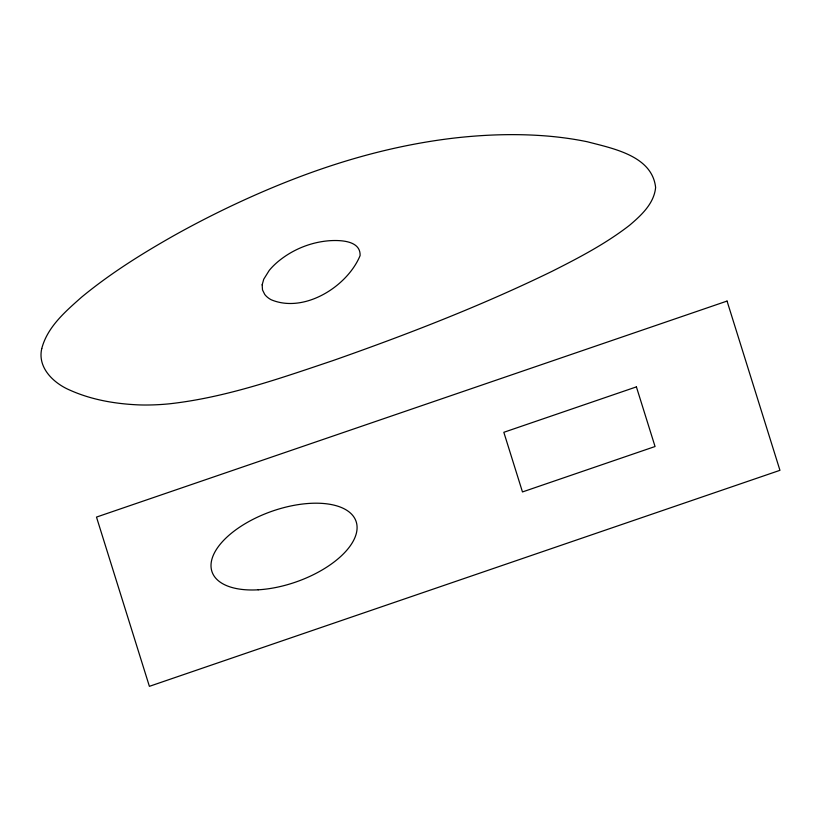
<?xml version="1.0" encoding="UTF-8"?>
<svg xmlns="http://www.w3.org/2000/svg" width="821" height="821" viewBox="0 0 821 821"><rect width="100%" height="100%" fill="white"/><g stroke="black" fill="none" stroke-linecap="round" stroke-linejoin="round"><path stroke-width="1.23" d="M262.166 284.815L262.504 289.926L264.731 294.421A57.768 28.273 -19.4 0 0 271.146 299.737C304.314 313.714 347.386 286.447 360.091 255.618C360.788 240.502 340.305 239.999 329.478 240.717C310.615 242.133 292.317 249.656 277.816 261.786A65.423 32.019 -19.4 0 0 269.196 270.468L263.726 279.243L262.166 284.815M41.758 348.576C37.243 367.787 53.776 383.315 69.918 390.149C91.654 399.909 115.576 403.932 139.252 404.917A167.022 81.741 -19.4 0 0 169.239 403.829C225.621 397.58 279.52 378.543 332.998 360.573C407.329 334.434 480.973 305.935 551.856 271.412C578.743 257.856 605.662 243.816 629.533 225.303C641.17 215.41 654.07 203.639 655.62 187.486C652.172 155.713 612.764 148.478 587.374 141.776A360.932 176.638 -19.4 0 0 548.407 136.142C517.784 133.536 486.935 134.449 456.404 137.815A330.463 161.716 -19.4 0 0 386.239 150.14C332.628 162.815 280.885 182.467 231.163 206.04A517.63 253.32 -19.4 0 0 174.031 235.535C141.787 253.781 110.209 273.516 81.597 297.151C65.464 311.477 47.423 326.84 41.758 348.576M727.047 301.071L96.488 517.086L149.391 686.335L779.95 470.32L727.047 301.071M636.408 386.886L503.827 432.298L522.474 491.943L655.055 446.521L636.408 386.886M258.204 589.806A76.312 37.345 -19.4 0 0 356.129 521.551A76.312 37.345 -19.4 0 0 237.803 528.416A76.312 37.345 -19.4 0 0 258.204 589.806"/></g></svg>
